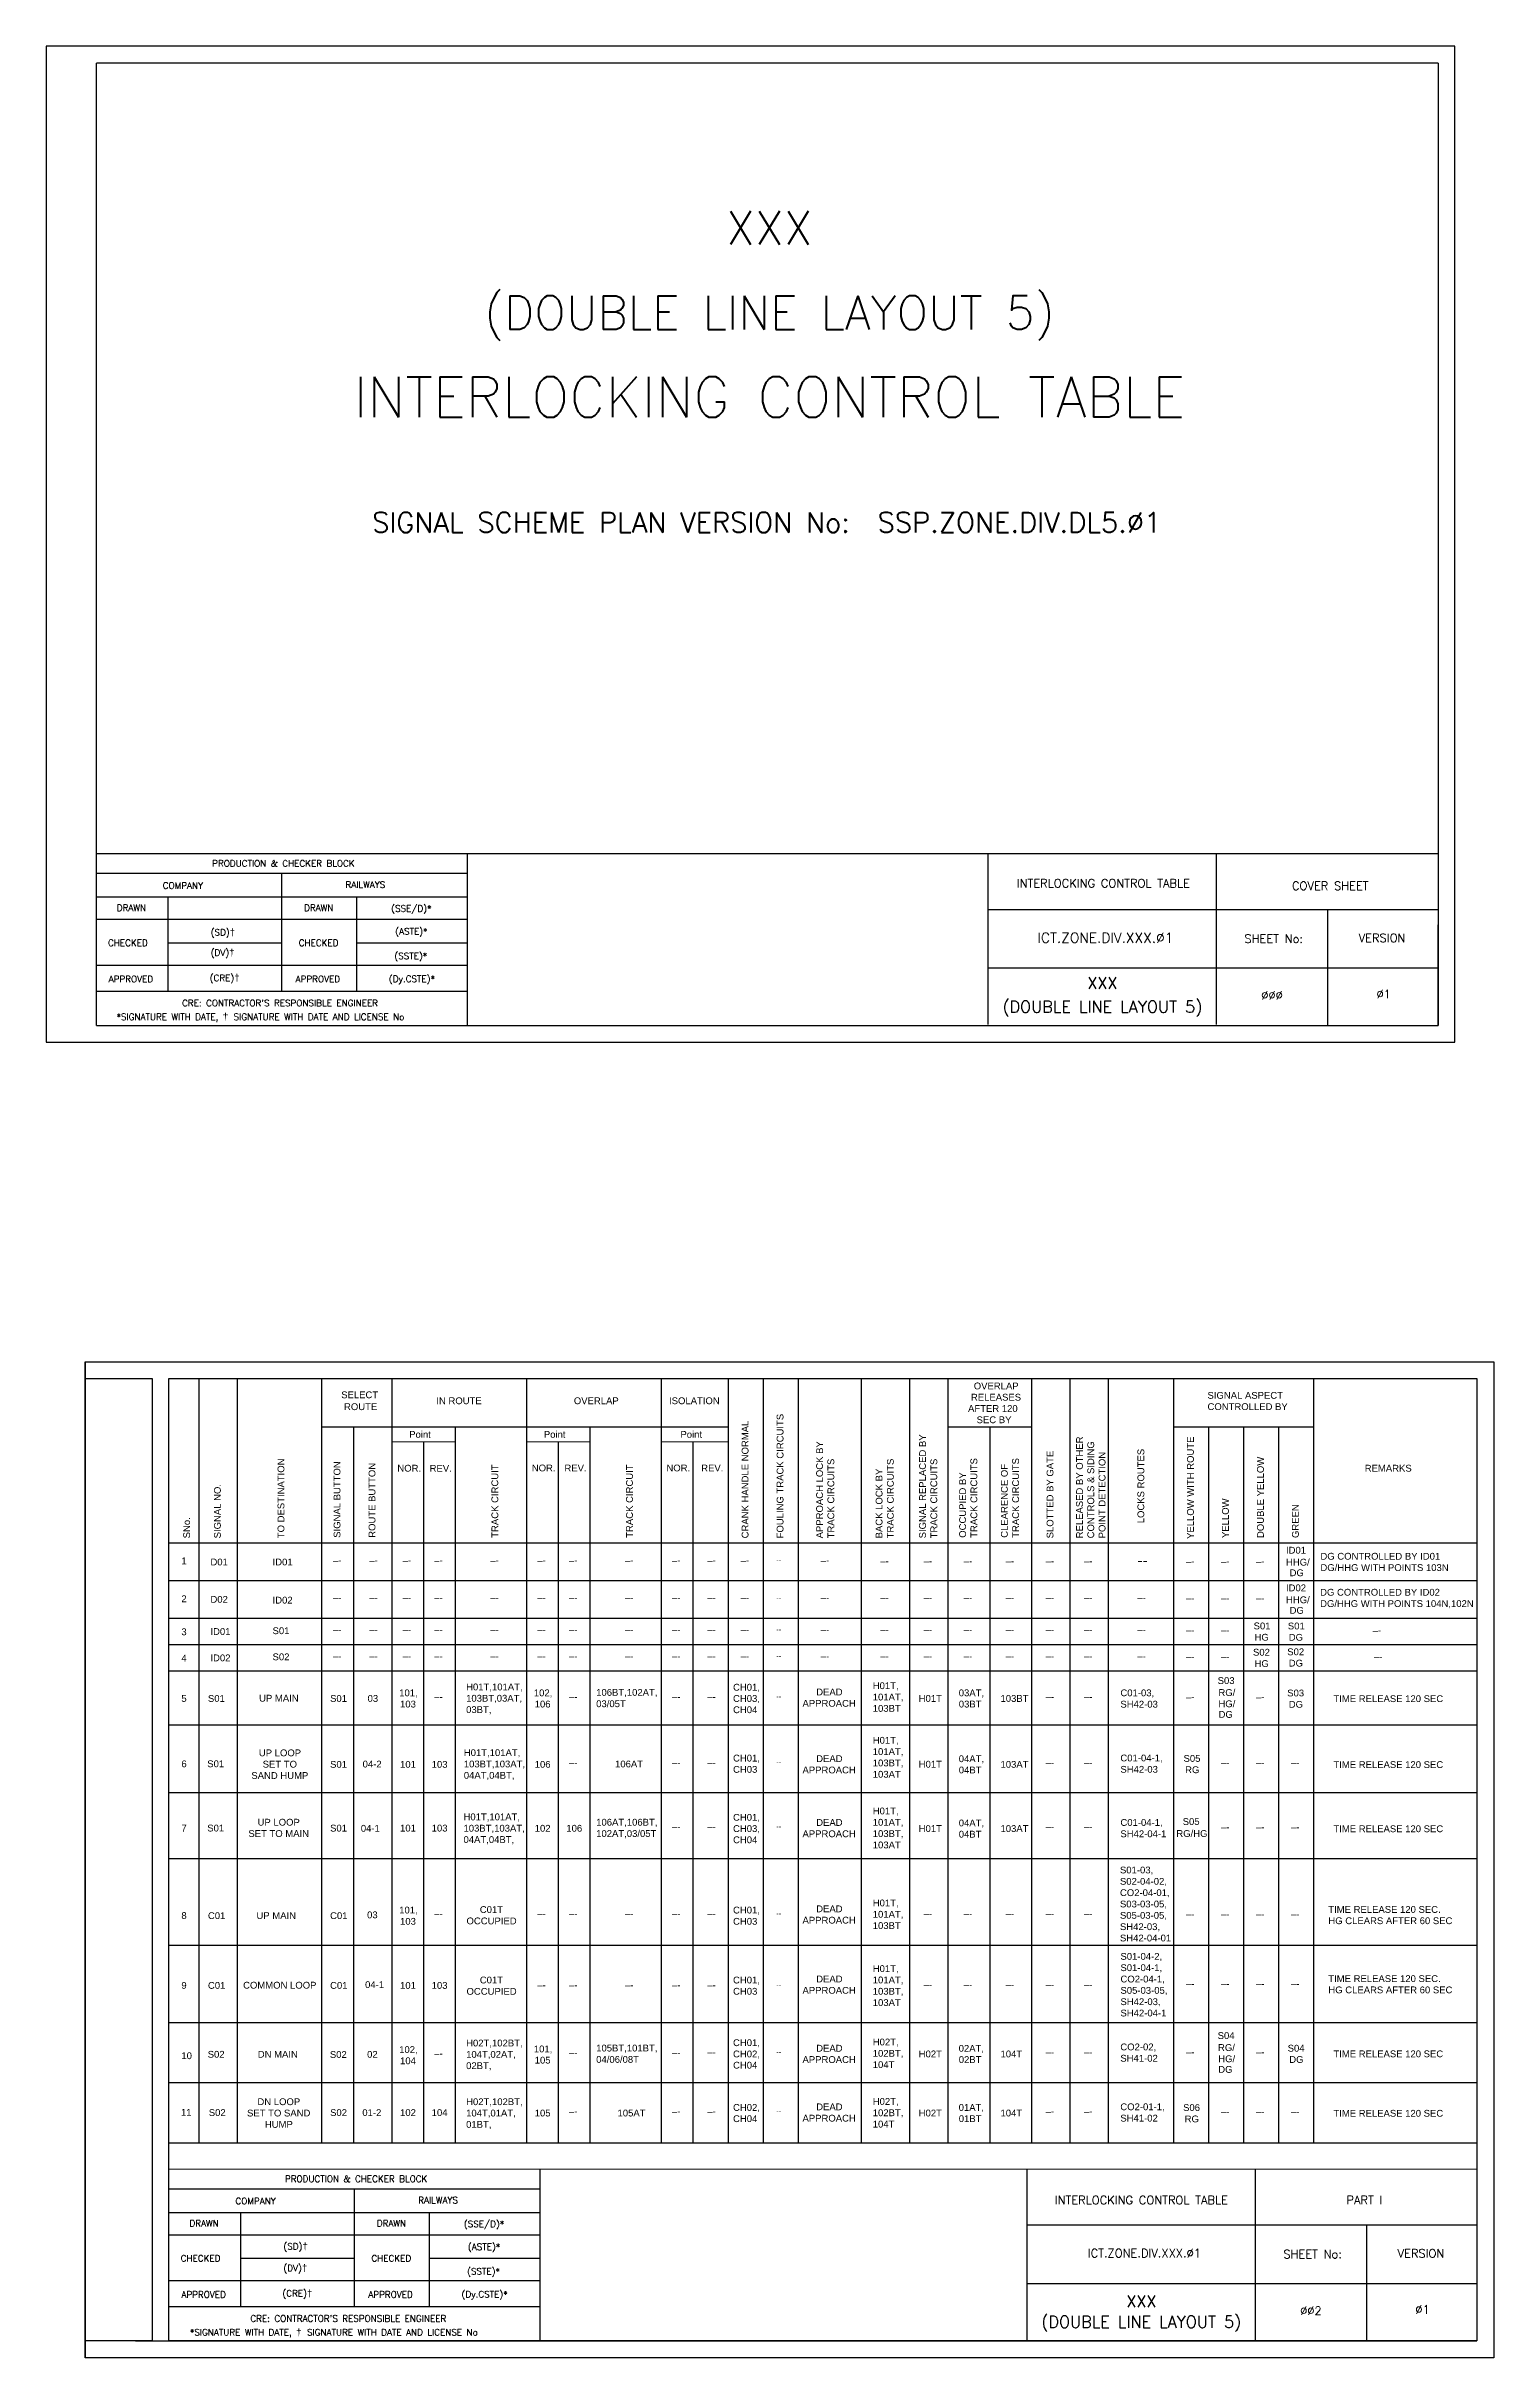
# Model space of a CAD drawing. Header units: inches. Extents: x -19 to 1640, y 43 to 732.
# Drawn here: x 311 to 742, y 43 to 732 of the extents above; entities that cross this region are included whole.
import ezdxf
from ezdxf.enums import TextEntityAlignment as Align

# ---------------------------------------------------------------- set-up
doc = ezdxf.new("R2010")
doc.units = ezdxf.units.IN
doc.header["$MEASUREMENT"] = 0
doc.layers.add('PDF_Geometry', color=7, linetype='Continuous')
doc.layers.add('PDF_Text', color=7, linetype='Continuous')
doc.styles.add('PDF Arial', font='arial.ttf')
doc.styles.add('ROMANS', font='romans.shx', dxfattribs={"height": 2})

# ---------------------------------------------------------------- blocks, each defined once
blk = doc.blocks.new('A$C1B685902')
at = {"color": 7}
blk.add_line((0, 297), (0, 0), dxfattribs=at)
for points in [[(0, 297), (420, 297), (420, 0), (0, 0)], [(25, 292), (415, 292), (415, 5), (25, 5)]]:
    blk.add_lwpolyline(points, close=True, dxfattribs=at)
blk.add_lwpolyline([(0, 292), (20, 292), (20, 5), (0, 5)], dxfattribs=at)

msp = doc.modelspace()

# ---------------------------------------------------------------- linework, layer by layer
at = {"lineweight": -2}
for p, q in [((730.8, 732.07), (310.8, 732.07)), ((310.8, 732.07), (310.8, 435.07)), ((730.8, 435.07), (730.8, 732.07)), ((325.8, 440.07), (325.8, 727.07)), ((725.8, 727.07), (725.8, 440.07)), ((591.66, 440.36), (591.66, 491.42)), ((591.66, 474.7), (725.62, 474.7)), ((591.66, 457.24), (725.8, 457.24)), ((310.8, 435.07), (730.8, 435.07)), ((603.26, 47.85), (603.26, 99.19)), ((603.26, 82.47), (737.22, 82.47)), ((603.26, 65.02), (737.4, 65.02))]:
    msp.add_line(p, q, dxfattribs=at)
at = {"linetype": 'Continuous', "lineweight": -2}
for p, q in [((725.8, 727.07), (325.8, 727.07)), ((659.74, 440.36), (659.74, 491.42)), ((725.8, 440.07), (725.8, 470.07)), ((325.8, 440.07), (607.8, 440.07)), ((325.8, 440.07), (725.8, 440.07)), ((671.34, 47.85), (671.34, 99.18)), ((337.4, 47.85), (619.4, 47.85)), ((337.4, 47.85), (737.4, 47.85))]:
    msp.add_line(p, q, dxfattribs=at)
for p, q in [((325.8, 491.42), (725.8, 491.42)), ((436.34, 491.42), (436.34, 440.07)), ((358.98, 485.36), (325.73, 485.37)), ((436.34, 485.36), (358.98, 485.36)), ((380.94, 485.36), (380.94, 450.27)), ((358.98, 478.32), (325.73, 478.33)), ((347.18, 450.27), (347.18, 478.32)), ((436.34, 478.32), (358.98, 478.32)), ((403.38, 450.27), (403.38, 478.32)), ((358.98, 471.66), (325.73, 471.66)), ((436.34, 471.65), (358.98, 471.66)), ((692.85, 474.7), (692.85, 440.07)), ((380.94, 464.68), (347.18, 464.68)), ((367.64, 464.53), (367.64, 464.53)), ((436.34, 464.67), (403.38, 464.68)), ((358.98, 458.01), (325.73, 458.01)), ((436.34, 458.01), (358.98, 458.01)), ((358.98, 450.27), (325.73, 450.27)), ((436.34, 450.26), (358.98, 450.27)), ((356.31, 334.84), (356.31, 106.88)), ((367.75, 334.84), (367.75, 106.88)), ((392.84, 334.84), (392.84, 106.88)), ((413.85, 334.84), (413.85, 106.88)), ((454, 334.84), (454, 106.88)), ((494.15, 334.84), (494.15, 106.88)), ((514.15, 334.84), (514.15, 106.88)), ((524.58, 334.84), (524.58, 106.88)), ((535.02, 334.84), (535.02, 106.88)), ((553.77, 334.84), (553.77, 106.88)), ((568.23, 334.84), (568.23, 106.88)), ((579.67, 334.84), (579.67, 106.88)), ((604.57, 334.84), (604.57, 106.88)), ((616.01, 334.84), (616.01, 106.88)), ((627.45, 334.84), (627.45, 106.88)), ((646.94, 334.77), (646.94, 106.88)), ((688.68, 334.77), (688.68, 106.88)), ((514.15, 320.33), (393.05, 320.33)), ((402.41, 320.4), (402.41, 106.88)), ((432.7, 320.33), (432.7, 106.88)), ((472.85, 320.4), (472.85, 106.88)), ((604.57, 320.33), (579.67, 320.33)), ((592.12, 320.4), (592.12, 106.88)), ((688.68, 320.33), (646.94, 320.33)), ((657.37, 320.26), (657.37, 106.88)), ((667.81, 320.26), (667.81, 106.88)), ((678.24, 320.26), (678.24, 106.88)), ((423.27, 316.05), (423.27, 106.88)), ((463.49, 315.98), (463.49, 106.88)), ((503.57, 315.98), (503.57, 106.88)), ((737.4, 285.76), (347.4, 285.76)), ((737.4, 274.54), (347.4, 274.54)), ((737.4, 263.32), (347.4, 263.32)), ((737.4, 255.46), (347.4, 255.46)), ((737.4, 247.61), (347.4, 247.61)), ((737.4, 231.44), (347.4, 231.44)), ((737.4, 211.31), (347.4, 211.31)), ((737.4, 191.57), (347.4, 191.57)), ((737.4, 165.73), (347.4, 165.73)), ((737.4, 142.67), (347.4, 142.67)), ((737.4, 124.83), (347.4, 124.83)), ((737.4, 106.88), (347.4, 106.88)), ((347.42, 99.11), (737.4, 99.19)), ((458.02, 99.19), (458.02, 47.85)), ((380.66, 93.14), (347.41, 93.14)), ((458.02, 93.13), (380.66, 93.14)), ((402.62, 93.14), (402.62, 58.04)), ((380.66, 86.1), (347.41, 86.1)), ((368.85, 58.04), (368.85, 86.1)), ((458.02, 86.09), (380.66, 86.1)), ((425.06, 58.04), (425.06, 86.09)), ((380.66, 79.43), (347.41, 79.43)), ((458.02, 79.42), (380.66, 79.43)), ((704.45, 82.47), (704.45, 47.85)), ((402.62, 72.45), (368.85, 72.45)), ((389.32, 72.3), (389.31, 72.3)), ((458.02, 72.45), (425.06, 72.45)), ((380.66, 65.78), (347.41, 65.79)), ((458.02, 65.78), (380.66, 65.78)), ((380.66, 58.04), (347.41, 58.04)), ((458.02, 58.04), (380.66, 58.04))]:
    msp.add_line(p, q)
at = {"layer": 'PDF_Geometry', "lineweight": 15}
for points in [[(367.75, 106.88), (367.75, 334.91)], [(392.84, 106.88), (392.84, 334.91)], [(604.57, 320.4), (604.57, 334.84)], [(616.01, 320.4), (616.01, 334.84)], [(627.45, 320.4), (627.45, 334.84)], [(646.94, 320.33), (646.94, 334.77)], [(393.05, 320.33), (413.92, 320.33)], [(413.92, 320.33), (514.22, 320.33)], [(579.74, 320.33), (604.64, 320.33)], [(604.57, 316.05), (604.57, 320.4)], [(616.01, 316.05), (616.01, 320.4)], [(627.45, 316.05), (627.45, 320.4)], [(646.94, 315.98), (646.94, 320.33)], [(657.37, 315.98), (657.37, 320.33)], [(667.81, 315.98), (667.81, 320.33)], [(678.24, 315.98), (678.24, 320.33)], [(413.92, 315.98), (432.77, 315.98)], [(423.27, 285.83), (423.27, 316.05)], [(454.07, 315.98), (472.92, 315.98)], [(494.22, 315.98), (514.22, 315.98)], [(604.57, 285.83), (604.57, 316.05)], [(616.01, 285.83), (616.01, 316.05)], [(627.45, 285.83), (627.45, 316.05)], [(646.94, 285.76), (646.94, 315.98)], [(657.37, 285.76), (657.37, 315.98)], [(667.81, 285.76), (667.81, 315.98)], [(678.24, 285.76), (678.24, 315.98)], [(514.15, 106.88), (514.15, 285.76)], [(524.58, 106.88), (524.58, 285.76)], [(604.57, 274.61), (604.57, 285.69)], [(616.01, 274.61), (616.01, 285.69)], [(627.45, 274.61), (627.45, 285.69)], [(646.94, 274.54), (646.94, 285.62)], [(604.57, 263.39), (604.57, 274.47)], [(616.01, 263.39), (616.01, 274.47)], [(627.45, 263.39), (627.45, 274.47)], [(646.94, 263.32), (646.94, 274.4)], [(604.57, 255.54), (604.57, 263.25)], [(616.01, 255.54), (616.01, 263.25)], [(627.45, 255.54), (627.45, 263.25)], [(646.94, 255.46), (646.94, 263.18)], [(604.57, 247.68), (604.57, 255.39)], [(616.01, 247.68), (616.01, 255.39)], [(627.45, 247.68), (627.45, 255.39)], [(646.94, 247.61), (646.94, 255.32)], [(402.41, 226.37), (402.41, 247.54)], [(413.85, 226.37), (413.85, 247.54)], [(423.27, 226.37), (423.27, 247.54)], [(432.7, 226.37), (432.7, 247.54)], [(454, 226.37), (454, 247.54)], [(463.42, 226.37), (463.42, 247.54)], [(472.85, 226.37), (472.85, 247.54)], [(494.15, 226.37), (494.15, 247.54)], [(503.57, 226.37), (503.57, 247.54)], [(535.02, 226.37), (535.02, 247.54)], [(553.77, 226.37), (553.77, 247.54)], [(568.23, 226.37), (568.23, 247.54)], [(579.67, 226.37), (579.67, 247.54)], [(592.12, 226.37), (592.12, 247.54)], [(604.57, 226.37), (604.57, 247.54)], [(616.01, 226.37), (616.01, 247.54)], [(627.45, 226.37), (627.45, 247.54)], [(646.94, 226.3), (646.94, 247.47)], [(494.15, 209.24), (494.15, 230.41)], [(503.57, 209.24), (503.57, 230.41)], [(535.02, 209.24), (535.02, 230.41)], [(553.77, 209.24), (553.77, 230.41)], [(568.23, 209.24), (568.23, 230.41)], [(579.67, 209.24), (579.67, 230.41)], [(592.12, 209.24), (592.12, 230.41)], [(604.57, 209.24), (604.57, 230.41)], [(616.01, 209.24), (616.01, 230.41)], [(627.45, 209.24), (627.45, 230.41)], [(646.94, 209.17), (646.94, 230.34)], [(423.27, 205.06), (423.27, 226.23)], [(432.7, 205.06), (432.7, 226.23)], [(454, 205.06), (454, 226.23)], [(463.42, 205.06), (463.42, 226.23)], [(472.85, 205.06), (472.85, 226.23)], [(472.85, 190.1), (472.85, 211.27)], [(494.15, 190.1), (494.15, 211.27)], [(503.57, 190.1), (503.57, 211.27)], [(535.02, 190.1), (535.02, 211.27)], [(423.27, 183.75), (423.27, 204.92)], [(432.7, 183.75), (432.7, 204.92)], [(454, 183.75), (454, 204.92)], [(463.42, 183.75), (463.42, 204.92)], [(553.77, 183.75), (553.77, 204.92)], [(568.23, 183.75), (568.23, 204.92)], [(579.67, 183.75), (579.67, 204.92)], [(592.12, 183.75), (592.12, 204.92)], [(604.57, 183.75), (604.57, 204.92)], [(616.01, 183.75), (616.01, 204.92)], [(627.45, 183.75), (627.45, 204.92)], [(646.94, 183.68), (646.94, 204.85)], [(678.24, 183.68), (678.24, 204.85)], [(423.27, 165.81), (423.27, 183.61)], [(432.7, 165.81), (432.7, 183.61)], [(454, 165.81), (454, 183.61)], [(463.42, 165.81), (463.42, 183.61)], [(472.85, 165.81), (472.85, 183.61)], [(494.15, 165.81), (494.15, 183.61)], [(503.57, 165.81), (503.57, 183.61)], [(535.02, 165.81), (535.02, 183.61)], [(553.77, 165.81), (553.77, 183.61)], [(579.67, 165.81), (579.67, 183.61)], [(592.12, 165.81), (592.12, 183.61)], [(604.57, 165.81), (604.57, 183.61)], [(616.01, 165.81), (616.01, 183.61)], [(627.45, 165.81), (627.45, 183.61)], [(646.94, 165.73), (646.94, 183.54)], [(423.27, 151.22), (423.27, 165.66)], [(432.7, 151.22), (432.7, 165.66)], [(454, 151.22), (454, 165.66)], [(463.42, 151.22), (463.42, 165.66)], [(472.85, 151.22), (472.85, 165.66)], [(494.15, 151.22), (494.15, 165.66)], [(503.57, 151.22), (503.57, 165.66)], [(535.02, 151.22), (535.02, 165.66)], [(553.77, 151.22), (553.77, 165.66)], [(568.23, 151.22), (568.23, 165.66)], [(579.67, 151.22), (579.67, 165.66)], [(592.12, 151.22), (592.12, 165.66)], [(604.57, 151.22), (604.57, 165.66)], [(616.01, 151.22), (616.01, 165.66)], [(627.45, 151.22), (627.45, 165.66)], [(646.94, 151.15), (646.94, 165.59)], [(423.27, 124.9), (423.27, 146.06)], [(432.7, 124.9), (432.7, 146.06)], [(454, 124.9), (454, 146.06)], [(463.42, 124.9), (463.42, 146.06)], [(472.85, 124.9), (472.85, 146.06)], [(494.15, 124.9), (494.15, 146.06)], [(503.57, 124.9), (503.57, 146.06)], [(535.02, 124.9), (535.02, 146.06)], [(553.77, 124.9), (553.77, 146.06)], [(568.23, 124.9), (568.23, 146.06)], [(579.67, 124.9), (579.67, 146.06)], [(592.12, 124.9), (592.12, 146.06)], [(604.57, 124.9), (604.57, 146.06)], [(616.01, 124.9), (616.01, 146.06)], [(627.45, 124.9), (627.45, 146.06)], [(646.94, 124.83), (646.94, 145.99)], [(423.27, 106.95), (423.27, 124.76)], [(432.7, 106.95), (432.7, 124.76)], [(454, 106.95), (454, 124.76)], [(463.42, 106.95), (463.42, 124.76)], [(472.85, 106.95), (472.85, 124.76)], [(494.15, 106.95), (494.15, 124.76)], [(503.57, 106.95), (503.57, 124.76)], [(535.02, 106.95), (535.02, 124.76)], [(553.77, 106.95), (553.77, 124.76)], [(568.23, 106.95), (568.23, 124.76)], [(579.67, 106.95), (579.67, 124.76)], [(592.12, 106.95), (592.12, 124.76)], [(604.57, 106.95), (604.57, 124.76)], [(616.01, 106.95), (616.01, 124.76)], [(627.45, 106.95), (627.45, 124.76)], [(646.94, 106.88), (646.94, 124.68)]]:
    msp.add_lwpolyline(points, dxfattribs=at)

# ---------------------------------------------------------------- block references
msp.add_blockref('A$C1B685902', (322.4, 42.85))

# ---------------------------------------------------------------- texts
at = {"style": 'ROMANS'}
for s, height, p in [('XXX', 10, (526.4, 677.93)), ('(DOUBLE LINE LAYOUT 5)', 10, (526.4, 652.65)), ('INTERLOCKING CONTROL TABLE', 12, (526.4, 627.48)), ('SIGNAL SCHEME PLAN VERSION No:  SSP.ZONE.DIV.DL5.Ø1', 6, (525.63, 590.09)), ('PRODUCTION & CHECKER BLOCK', 1.92, (381.52, 488.42)), ('COMPANY', 1.92, (351.55, 481.81)), ('RAILWAYS', 1.92, (405.97, 482.07)), ('DRAWN', 1.92, (336.2, 475.18)), ('DRAWN', 1.92, (392.06, 475.18)), ('(SSE/D)*', 1.92, (419.67, 474.98)), ('(ASTE)*', 1.92, (419.67, 468.15)), ('CHECKED', 1.92, (335.15, 464.73)), ('CHECKED', 1.92, (392.02, 464.73)), ('(SSTE)*', 1.92, (419.5, 460.83)), ('APPROVED', 1.92, (336.05, 453.93)), ('APPROVED', 1.92, (391.79, 453.93)), ('(Dy.CSTE)*', 1.92, (419.84, 454)), ('(DOUBLE LINE LAYOUT 5)', 3.5, (625.7, 445.68)), ('XXX', 3.5, (625.7, 452.72)), ("CRE: CONTRACTOR'S RESPONSIBLE ENGINEER", 1.92, (380.52, 446.77)), ('PRODUCTION & CHECKER BLOCK', 1.92, (403.2, 96.2)), ('COMPANY', 1.92, (373.23, 89.58)), ('RAILWAYS', 1.92, (427.65, 89.84)), ('DRAWN', 1.92, (357.88, 82.96)), ('DRAWN', 1.92, (413.73, 82.96)), ('(SSE/D)*', 1.92, (441.35, 82.75)), ('(ASTE)*', 1.92, (441.35, 75.93)), ('CHECKED', 1.92, (356.83, 72.5)), ('CHECKED', 1.92, (413.69, 72.5)), ('(SSTE)*', 1.92, (441.18, 68.6)), ('APPROVED', 1.92, (357.73, 61.7)), ('APPROVED', 1.92, (413.46, 61.7)), ('(Dy.CSTE)*', 1.92, (441.51, 61.78)), ("CRE: CONTRACTOR'S RESPONSIBLE ENGINEER", 1.92, (400.88, 54.55)), ('(DOUBLE LINE LAYOUT 5)', 3.5, (637.3, 53.56)), ('XXX', 3.5, (637.3, 59.7))]:
    msp.add_text(s, height=height, dxfattribs=at).set_placement(p, align=Align.MIDDLE_CENTER)
at = {"lineweight": -2, "style": 'ROMANS'}
for s, height, p in [('INTERLOCKING CONTROL TABLE', 2.5, (626.01, 482.51)), ('COVER SHEET', 2.5, (693.65, 481.73)), ('ICT.ZONE.DIV.XXX.Ø1', 3, (626.62, 466.26)), ('SHEET No:', 2.5, (676.8, 465.96)), ('VERSION', 2.5, (709.1, 466.19)), ('ØØØ ', 2.5, (677.14, 449.09)), ('Ø1', 2.5, (709.57, 449.47)), ('INTERLOCKING CONTROL TABLE', 2.5, (637.33, 89.87)), ('PART I', 2.5, (703.83, 89.87)), ('ICT.ZONE.DIV.XXX.Ø1', 2.5, (638.22, 74.03)), ('SHEET No:', 2.5, (688.4, 73.73)), ('VERSION', 2.5, (720.7, 73.96)), ('ØØ2 ', 2.5, (688.74, 56.87)), ('Ø1', 2.5, (721.17, 57.24))]:
    msp.add_text(s, height=height, dxfattribs=at).set_placement(p, align=Align.MIDDLE_CENTER)
at = {"char_height": 1.92, "attachment_point": 1, "style": 'ROMANS'}
for s, width, insert in [('(SD){\\fArial|b0|i0|c0|p34;\\H1.08333x;†}', 8.1172, (359.83, 468.98)), ('(DV){\\fArial|b0|i0|c0|p34;\\H1.08333x;†}', 8.1172, (359.83, 462.93)), ('(CRE){\\fArial|b0|i0|c0|p34;\\H1.08333x;†}', 8.1172, (359.54, 455.39)), ('\\pi-5.76,l9.6,t9.6;*SIGNATURE WITH DATE, {\\fArial|b0|i0|c0|p34;\\H1.08333x;†  }SIGNATURE WITH DATE AND LICENSE No', 115.6915, (327.92, 443.79)), ('(SD){\\fArial|b0|i0|c0|p34;\\H1.08333x;†}', 8.1172, (381.51, 77.17)), ('(DV){\\fArial|b0|i0|c0|p34;\\H1.08333x;†}', 8.1172, (381.51, 70.7)), ('(CRE){\\fArial|b0|i0|c0|p34;\\H1.08333x;†}', 8.1172, (381.22, 63.17)), ('\\pi-5.76,l9.6,t9.6;*SIGNATURE WITH DATE, {\\fArial|b0|i0|c0|p34;\\H1.08333x;†  }SIGNATURE WITH DATE AND LICENSE No', 104.6362, (349.8, 51.56))]:
    msp.add_mtext_dynamic_manual_height_columns(s, width=width, gutter_width=12.5, heights=[0], dxfattribs=dict(at, insert=insert))
at = {"layer": 'PDF_Text', "attachment_point": 7, "style": 'PDF Arial'}
for s, insert, char_height in [('SELECT', (398.75, 328.92), 2.027), ('OVERLAP', (587.36, 331.57), 2.027), ('SIGNAL ASPECT', (657.05, 328.76), 2.0273), ('ROUTE', (399.6, 325.38), 2.027), ('IN ROUTE', (427.12, 327.15), 2.027), ('OVERLAP', (468.12, 327.15), 2.027), ('ISOLATION', (496.5, 327.15), 2.027), ('AFTER 120', (585.66, 324.84), 2.027), ('RELEASES', (586.51, 328.21), 2.027), ('CONTROLLED BY', (657.05, 325.4), 2.0273), ('Point', (419.03, 317.12), 2.027), ('Point', (459.17, 317.12), 2.027), ('Point', (499.9, 317.12), 2.027), ('SEC BY', (588.21, 321.48), 2.027), ('NOR.', (415.5, 307.04), 2.027), ('REV.', (425.12, 307.04), 2.027), ('NOR.', (455.58, 307.11), 2.027), ('REV.', (465.31, 307.11), 2.027), ('NOR.', (495.72, 307.11), 2.027), ('REV.', (506.09, 307.11), 2.027), ('REMARKS', (703.93, 307.04), 2.027), ('ID01', (680.45, 282.59), 2.027), ('DG CONTROLLED BY ID01\\PDG/HHG WITH POINTS 103N', (690.72, 277.41), 2.0273), ('1', (351.1, 279.44), 2.03), ('D01', (359.77, 279.07), 2.027), ('ID01', (378.29, 279.07), 2.027), ('–-', (396.33, 279.61), 2.027), ('–-', (407.15, 279.61), 2.027), ('–-', (417.06, 279.61), 2.027), ('–-', (426.48, 279.61), 2.027), ('–-', (443.25, 279.61), 2.027), ('–-', (457.21, 279.61), 2.027), ('–-', (466.63, 279.61), 2.027), ('–-', (483.39, 279.61), 2.027), ('–-', (497.35, 279.61), 2.027), ('–-', (507.93, 279.61), 2.027), ('–-', (517.86, 279.61), 2.027), ('--', (528.52, 279.98), 1.521), ('–-', (541.75, 279.61), 2.027), ('–-', (559.49, 279.39), 2.027), ('–-', (572.45, 279.39), 2.027), ('–-', (584.39, 279.39), 2.027), ('–-', (596.84, 279.39), 2.027), ('–-', (608.78, 279.39), 2.027), ('–-', (620.22, 279.39), 2.027), ('–-', (650.65, 279.32), 2.027), ('–-', (661.09, 279.32), 2.027), ('–-', (671.52, 279.32), 2.027), ('HHG/', (680.45, 279.02), 2.027), ('DG', (681.53, 275.86), 2.027), ('2', (351.1, 268.14), 2.03), ('D02', (359.77, 267.94), 2.027), ('ID02', (378.29, 267.7), 2.027), ('–-', (396.33, 268.39), 2.027), ('–-', (407.15, 268.39), 2.027), ('–-', (417.06, 268.39), 2.027), ('–-', (426.48, 268.39), 2.027), ('–-', (443.25, 268.39), 2.027), ('–-', (457.21, 268.39), 2.027), ('–-', (466.63, 268.39), 2.027), ('–-', (483.39, 268.39), 2.027), ('–-', (497.35, 268.39), 2.027), ('–-', (507.93, 268.39), 2.027), ('–-', (517.86, 268.39), 2.027), ('--', (528.52, 268.76), 1.521), ('–-', (541.75, 268.39), 2.027), ('–-', (559.49, 268.39), 2.027), ('–-', (572.45, 268.39), 2.027), ('–-', (584.39, 268.39), 2.027), ('–-', (596.84, 268.39), 2.027), ('–-', (608.78, 268.39), 2.027), ('–-', (620.22, 268.39), 2.027), ('–-', (636.17, 268.39), 2.027), ('–-', (650.65, 268.32), 2.027), ('–-', (661.09, 268.32), 2.027), ('–-', (671.52, 268.32), 2.027), ('HHG/', (680.45, 267.8), 2.027), ('ID02', (680.45, 271.37), 2.027), ('DG CONTROLLED BY ID02\\PDG/HHG WITH POINTS 104N,102N', (690.63, 266.33), 2.0273), ('DG', (681.53, 264.65), 2.027), ('3', (351.1, 258.26), 2.03), ('ID01', (359.76, 258.35), 2.027), ('S01', (378.29, 258.58), 2.027), ('–-', (396.33, 258.85), 2.027), ('–-', (407.15, 258.85), 2.027), ('–-', (417.06, 258.85), 2.027), ('–-', (426.48, 258.85), 2.027), ('–-', (443.25, 258.85), 2.027), ('–-', (457.21, 258.85), 2.027), ('–-', (466.63, 258.85), 2.027), ('–-', (483.39, 258.85), 2.027), ('–-', (497.35, 258.85), 2.027), ('–-', (507.93, 258.85), 2.027), ('–-', (517.86, 258.85), 2.027), ('--', (528.52, 259.23), 1.521), ('–-', (541.75, 258.85), 2.027), ('–-', (559.49, 258.85), 2.027), ('–-', (572.45, 258.85), 2.027), ('–-', (584.39, 258.85), 2.027), ('–-', (596.84, 258.85), 2.027), ('–-', (608.78, 258.85), 2.027), ('–-', (620.22, 258.85), 2.027), ('–-', (636.17, 258.85), 2.027), ('–-', (650.65, 258.78), 2.027), ('–-', (661.09, 258.78), 2.027), ('–-', (706.32, 258.73), 2.027), ('4', (351.1, 250.43), 2.03), ('ID02', (359.76, 250.49), 2.027), ('S02', (378.29, 250.8), 2.027), ('–-', (396.33, 251), 2.027), ('–-', (407.15, 251), 2.027), ('–-', (417.06, 251), 2.027), ('–-', (426.48, 251), 2.027), ('–-', (443.25, 251), 2.027), ('–-', (457.21, 251), 2.027), ('–-', (466.63, 251), 2.027), ('–-', (483.39, 251), 2.027), ('–-', (497.35, 251), 2.027), ('–-', (507.93, 251), 2.027), ('–-', (517.86, 251), 2.027), ('--', (528.52, 251.37), 1.521), ('–-', (541.75, 251), 2.027), ('–-', (559.49, 251), 2.027), ('–-', (572.45, 251), 2.027), ('–-', (584.39, 251), 2.027), ('–-', (596.84, 251), 2.027), ('–-', (608.78, 251), 2.027), ('–-', (620.22, 251), 2.027), ('–-', (636.17, 251), 2.027), ('–-', (650.65, 250.93), 2.027), ('–-', (661.09, 250.93), 2.027), ('–-', (706.68, 250.93), 2.027), ('101,', (416.04, 239.71), 2.027), ('H01T,101AT,\\P103BT,03AT,\\P03BT,', (436, 234.72), 2.0273), ('102,', (456.19, 239.71), 2.027), ('106BT,102AT,\\P03/05T', (474.78, 236.81), 2.0273), ('CH01,', (515.58, 241.39), 2.027), ('H01T,\\P101AT,\\P103BT', (557.24, 235.43), 2.027), ('03AT,', (582.88, 239.71), 2.027), ('C01-03, \\PSH42-03', (631.08, 236.68), 2.027), ('S03', (660.08, 243.72), 2.027), ('RG/', (660.31, 240.15), 2.027), ('5', (351.1, 238.39), 2.03), ('S01', (359.02, 238.39), 2.027), ('UP MAIN', (374.27, 238.46), 2.027), ('S01', (395.44, 238.39), 2.027), ('03', (406.62, 238.39), 2.027), ('103', (416.3, 236.71), 2.027), ('–-', (426.48, 238.93), 2.027), ('106', (456.45, 236.71), 2.027), ('–-', (466.63, 238.93), 2.027), ('–-', (497.35, 238.93), 2.027), ('–-', (507.93, 238.93), 2.027), ('CH03,', (515.58, 238.03), 2.027), ('CH04', (515.59, 235.02), 2.027), ('--', (528.52, 239.31), 1.521), ('H01T', (570.94, 238.39), 2.027), ('03BT', (582.89, 236.71), 2.027), ('103BT', (595.33, 238.39), 2.027), ('–-', (608.78, 238.93), 2.027), ('–-', (620.22, 238.93), 2.027), ('–-', (650.65, 238.86), 2.027), ('HG/', (660.31, 236.79), 2.027), ('DG', (660.35, 233.63), 2.027), ('–-', (671.52, 238.86), 2.027), ('TIME RELEASE 120 SEC', (694.59, 238.32), 2.0273), ('H01T,\\P101AT,\\P103BT,\\P103AT', (557.24, 215.78), 2.027), ('6', (351.1, 218.89), 2.03), ('S01', (358.82, 218.91), 2.027), ('S01', (395.44, 218.74), 2.027), ('04-2', (405.14, 218.82), 2.027), ('101', (416.3, 218.74), 2.027), ('103', (425.73, 218.74), 2.027), ('H01T,101AT,\\P103BT,103AT,\\P04AT,04BT,', (435.31, 215.12), 2.0273), ('106', (456.45, 218.74), 2.027), ('106AT', (480.41, 218.84), 2.027), ('CH01,', (515.58, 220.25), 2.027), ('H01T', (570.94, 218.78), 2.027), ('04AT,', (582.88, 220.06), 2.027), ('103AT', (595.33, 218.74), 2.027), ('C01-04-1, \\PSH42-03', (631.08, 217.26), 2.027), ('TIME RELEASE 120 SEC', (694.59, 218.67), 2.0273), ('–-', (466.63, 219.28), 2.027), ('–-', (497.35, 219.28), 2.027), ('–-', (507.93, 219.28), 2.027), ('CH03', (515.59, 217.24), 2.027), ('--', (528.52, 219.66), 1.521), ('04BT', (582.89, 217.06), 2.027), ('–-', (608.78, 219.28), 2.027), ('–-', (620.22, 219.28), 2.027), ('–-', (661.09, 219.21), 2.027), ('–-', (671.52, 219.21), 2.027), ('–-', (681.95, 219.21), 2.027), ('H01T,\\P101AT,\\P103BT,\\P103AT', (557.24, 194.71), 2.027), ('7', (351.1, 199.75), 2.03), ('S01', (358.82, 199.74), 2.027), ('S01', (395.44, 199.72), 2.027), ('04-1', (404.61, 199.67), 2.027), ('101', (416.3, 199.73), 2.027), ('103', (425.73, 199.73), 2.027), ('H01T,101AT,\\P103BT,103AT,\\P04AT,04BT,', (435.22, 195.97), 2.0273), ('102', (456.45, 199.68), 2.027), ('106', (465.88, 199.68), 2.027), ('106AT,106BT,\\P102AT,03/05T', (474.78, 197.76), 2.0273), ('–-', (497.35, 200.15), 2.027), ('–-', (507.93, 200.15), 2.027), ('CH01,', (515.58, 202.6), 2.027), ('CH03,', (515.58, 199.24), 2.027), ('--', (528.52, 200.52), 1.521), ('H01T', (570.94, 199.6), 2.027), ('04AT,', (582.88, 200.92), 2.027), ('04BT', (582.89, 197.92), 2.027), ('103AT', (595.33, 199.6), 2.027), ('–-', (608.78, 200.15), 2.027), ('–-', (620.22, 200.15), 2.027), ('C01-04-1, \\PSH42-04-1', (631.08, 198.03), 2.027), ('RG/HG', (647.76, 198.12), 2.027), ('S05', (649.65, 201.68), 2.027), ('–-', (661.09, 200.08), 2.027), ('–-', (671.52, 200.08), 2.027), ('–-', (681.95, 200.08), 2.027), ('TIME RELEASE 120 SEC', (694.59, 199.53), 2.0273), ('CH04', (515.59, 196.24), 2.027), ('H01T,\\P101AT,\\P103BT', (557.24, 170.66), 2.027), ('8', (351.1, 173.66), 2.03), ('C01', (359.02, 173.62), 2.027), ('UP MAIN', (373.49, 173.65), 2.027), ('C01', (395.44, 173.62), 2.027), ('03', (406.47, 173.86), 2.027), ('101,', (416.04, 174.94), 2.027), ('103', (416.3, 171.94), 2.027), ('–-', (426.48, 174.17), 2.027), ('–-', (457.21, 174.17), 2.027), ('–-', (466.63, 174.17), 2.027), ('–-', (483.39, 174.17), 2.027), ('–-', (497.35, 174.17), 2.027), ('–-', (507.93, 174.17), 2.027), ('CH01,', (515.58, 174.94), 2.027), ('CH03', (515.59, 171.94), 2.027), ('--', (528.52, 174.54), 1.521), ('–-', (572.45, 174.17), 2.027), ('–-', (584.39, 174.17), 2.027), ('–-', (596.84, 174.17), 2.027), ('–-', (608.78, 174.17), 2.027), ('–-', (620.22, 174.17), 2.027), ('–-', (650.65, 174.1), 2.027), ('–-', (661.09, 174.1), 2.027), ('–-', (671.52, 174.1), 2.027), ('–-', (681.95, 174.1), 2.027), ('TIME RELEASE 120 SEC.', (693.06, 175.48), 2.0273), ('HG CLEARS AFTER 60 SEC', (693.09, 172.11), 2.0273), ('H01T,\\P101AT,\\P103BT,\\P103AT', (557.24, 147.7), 2.027), ('S01-04-2,\\PS01-04-1,\\PCO2-04-1,\\PS05-03-05,\\PSH42-03,\\PSH42-04-1', (631.1, 144.59), 2.027), ('9', (351.1, 152.84), 2.03), ('C01', (359.02, 152.83), 2.027), ('COMMON LOOP', (369.5, 152.89), 2.0273), ('C01', (395.44, 152.83), 2.027), ('04-1', (405.87, 153.06), 2.027), ('101', (416.3, 152.83), 2.027), ('103', (425.73, 152.83), 2.027), ('–-', (457.21, 152.97), 2.027), ('–-', (466.63, 152.97), 2.027), ('–-', (483.39, 152.97), 2.027), ('–-', (497.35, 152.97), 2.027), ('–-', (507.93, 152.97), 2.027), ('CH01,', (515.58, 154.08), 2.027), ('CH03', (515.59, 151.08), 2.027), ('--', (528.52, 153.27), 1.521), ('–-', (572.45, 153.12), 2.027), ('–-', (584.39, 153.12), 2.027), ('–-', (596.84, 153.12), 2.027), ('–-', (608.78, 153.12), 2.027), ('–-', (620.22, 153.12), 2.027), ('–-', (650.65, 153.36), 2.027), ('–-', (661.09, 153.36), 2.027), ('–-', (671.52, 153.36), 2.027), ('–-', (681.95, 153.36), 2.027), ('TIME RELEASE 120 SEC.', (693.06, 154.85), 2.0273), ('HG CLEARS AFTER 60 SEC', (693.09, 151.49), 2.0273), ('H02T,\\P102BT,\\P104T', (557.24, 129.2), 2.027), ('S04', (660.08, 137.87), 2.027), ('10', (351.1, 131.86), 2.027), ('S02', (358.95, 132.29), 2.027), ('DN MAIN', (373.87, 132.32), 2.027), ('S02', (395.37, 132.23), 2.027), ('02', (406.47, 132.27), 2.027), ('102,', (416.04, 133.35), 2.027), ('104', (416.3, 130.35), 2.027), ('–-', (426.48, 132.58), 2.027), ('H02T,102BT,\\P104T,02AT,\\P02BT,', (436, 128.54), 2.0273), ('101,', (456.19, 133.54), 2.027), ('105', (456.45, 130.54), 2.027), ('–-', (466.63, 132.76), 2.027), ('105BT,101BT,\\P04/06/08T', (474.78, 130.76), 2.0273), ('–-', (497.35, 132.76), 2.027), ('–-', (507.93, 132.95), 2.027), ('CH01,', (515.58, 135.4), 2.027), ('CH02,', (515.58, 132.04), 2.027), ('CH04', (515.59, 129.04), 2.027), ('--', (528.52, 133.32), 1.521), ('H02T', (570.94, 132.4), 2.027), ('02AT,', (582.86, 133.72), 2.027), ('02BT', (582.89, 130.72), 2.027), ('104T', (595.33, 132.4), 2.027), ('–-', (608.78, 132.95), 2.027), ('–-', (620.22, 132.95), 2.027), ('CO2-02, \\PSH41-02', (631.06, 131.11), 2.027), ('–-', (650.65, 132.97), 2.027), ('RG/', (660.19, 134.3), 2.027), ('HG/', (660.26, 130.94), 2.027), ('–-', (671.52, 132.97), 2.027), ('S04', (680.95, 134.1), 2.027), ('DG', (681.43, 130.74), 2.027), ('TIME RELEASE 120 SEC', (694.59, 132.42), 2.0273), ('DG', (660.26, 127.78), 2.027), ('H02T,102BT,\\P104T,01AT,\\P01BT,', (436, 111.03), 2.0273), ('CH02,', (515.58, 116.09), 2.027), ('H02T,\\P102BT,\\P104T', (557.24, 111.47), 2.027), ('01AT,', (582.86, 116.09), 2.027), ('CO2-01-1, \\PSH41-02', (631.06, 113.25), 2.027), ('11', (350.97, 115.01), 2.027), ('S02', (395.44, 114.91), 2.027), ('01-2', (405.05, 114.89), 2.027), ('102', (416.3, 114.91), 2.027), ('104', (425.73, 114.91), 2.027), ('105', (456.45, 114.77), 2.027), ('–-', (466.63, 115.31), 2.027), ('105AT', (481.14, 114.77), 2.027), ('–-', (497.35, 115.31), 2.027), ('–-', (507.93, 115.31), 2.027), ('CH04', (515.59, 113.09), 2.027), ('--', (528.52, 115.69), 1.521), ('H02T', (570.94, 114.77), 2.027), ('01BT', (582.89, 113.09), 2.027), ('104T', (595.33, 114.77), 2.027), ('–-', (608.78, 115.31), 2.027), ('–-', (620.22, 115.31), 2.027), ('–-', (661.09, 115.24), 2.027), ('–-', (671.52, 115.24), 2.027), ('–-', (681.95, 115.24), 2.027), ('TIME RELEASE 120 SEC', (694.59, 114.7), 2.0273)]:
    msp.add_mtext(s, dxfattribs=dict(at, insert=insert, char_height=char_height))
at = {"layer": 'PDF_Text', "attachment_point": 7, "rotation": 90, "style": 'PDF Arial'}
for s, insert, char_height in [('FOULING TRACK CIRCUITS', (530.65, 287.17), 2.0273), ('CRANK HANDLE NORMAL', (520.22, 287.17), 2.0273), ('SIGNAL REPLACED BY', (573.12, 287.17), 2.0273), ('RELEASED BY OTHER', (619.93, 287.17), 2.0273), ('YELLOW WITH ROUTE', (653.01, 287), 2.0273), ('TO DESTINATION', (381.83, 287.22), 2.0273), ('APPROACH LOCK BY', (542.43, 287.17), 2.0273), ('TRACK CIRCUITS', (545.79, 287.17), 2.0273), ('TRACK CIRCUITS', (563.53, 287.17), 2.0273), ('TRACK CIRCUITS', (576.49, 287.17), 2.0273), ('TRACK CIRCUITS', (588.43, 287.34), 2.0273), ('TRACK CIRCUITS', (600.88, 287.34), 2.0273), ('SLOTTED BY GATE', (611.14, 287.17), 2.0273), ('CONTROLS & SIDING', (623.29, 287.17), 2.0273), ('POINT DETECTION', (626.66, 287.17), 2.0273), ('LOCKS ROUTES', (638.22, 291.67), 2.0273), ('DOUBLE YELLOW', (673.88, 287.27), 2.0273), ('SIGNAL BUTTON', (398.55, 287.34), 2.0273), ('ROUTE BUTTON', (408.98, 287.34), 2.0273), ('TRACK CIRCUIT', (445.61, 287.34), 2.0273), ('TRACK CIRCUIT', (485.75, 287.34), 2.0273), ('BACK LOCK BY', (560.17, 287.17), 2.0273), ('OCCUPIED BY', (585.07, 287.34), 2.0273), ('CLEARENCE OF', (597.52, 287.34), 2.0273), ('SIGNAL NO.', (362.88, 287.17), 2.027), ('YELLOW', (663.45, 287.27), 2.027), ('GREEN', (684.31, 287.27), 2.027), ('SNo.', (353.71, 287.17), 2.027)]:
    msp.add_mtext(s, dxfattribs=dict(at, insert=insert, char_height=char_height))
at = {"layer": 'PDF_Text', "attachment_point": 7, "style": 'PDF Arial'}
for s, insert, char_height, width in [('--', (636.17, 279.03), 3.24, 2.5348), ('\\pi0.24048;S01\\P\\pi0.51429;HG', (670.56, 256.64), 2.0273, 4.873), ('\\pi0.06153;S01\\P\\pi0.3312;DG', (680.95, 256.62), 2.0273, 4.5151), ('\\pi0.05517;S02\\P\\pi0.51429;HG', (670.56, 248.79), 2.0273, 4.873), ('\\pi-0.12378;S02\\P\\pi0.3312;DG', (680.95, 248.92), 2.0273, 4.5151), ('\\pi4.20554;DEAD\\P\\pi0.12184;APPROACH', (536.17, 236.93), 2.0273, 15.9105), ('\\pi-0.13415;S03\\P\\pi0.3312;DG', (680.95, 236.64), 2.0273, 4.5151), ('\\pi4.91758;UP LOOP\\P\\pi6.05364;SET TO \\P\\pi2.6683;SAND HUMP', (369.29, 215.41), 2.0273, 22.0807), ('\\pi4.20554;DEAD\\P\\pi0.12184;APPROACH', (536.17, 217.06), 2.0273, 15.9105), ('\\pi0.25492;S05\\P\\pi0.72994;RG', (649.65, 217.13), 2.0273, 5.3085), ('\\pi2.97126;UP LOOP \\P\\pi0.22621;SET TO MAIN', (370.85, 198.11), 2.0273, 18.1881), ('\\pi4.20554;DEAD\\P\\pi0.12184;APPROACH', (536.17, 198.04), 2.0273, 15.9105), ('S01-03,\\PS02-04-02,\\PCO2-04-01,\\PS03-03-05, \\PS05-03-05,\\PSH42-03,\\PSH42-04-01', (630.95, 166.96), 2.0273, 14.2637), ('\\pi4.2418;C01T\\P\\pi0.27496;OCCUPIED', (435.84, 172.06), 2.0273, 15.2114), ('\\pi4.20554;DEAD\\P\\pi0.12184;APPROACH', (536.17, 172.28), 2.0273, 15.9105), ('\\pi4.2418;C01T\\P\\pi0.27496;OCCUPIED', (435.84, 151.06), 2.0273, 15.2114), ('\\pi4.20554;DEAD\\P\\pi0.12184;APPROACH', (536.17, 151.36), 2.0273, 15.9105), ('\\pi4.20554;DEAD\\P\\pi0.12184;APPROACH', (536.17, 130.72), 2.0273, 15.9105), ('\\pi4.83738;DN LOOP\\P\\pi1.73761;SET TO SAND \\P\\pi7.04586;HUMP', (368.94, 111.39), 2.0273, 22.0807), ('\\pi4.20554;DEAD\\P\\pi0.12184;APPROACH', (536.17, 113.24), 2.0273, 15.9105), ('\\pi0.1196;S06\\P\\pi0.58633;RG', (649.65, 113.02), 2.0273, 5.0213), ('S02', (359.27, 114.92), 2.027, 10.6172)]:
    msp.add_mtext(s, dxfattribs=dict(at, insert=insert, char_height=char_height, width=width))

doc.saveas('drawing.dxf')
